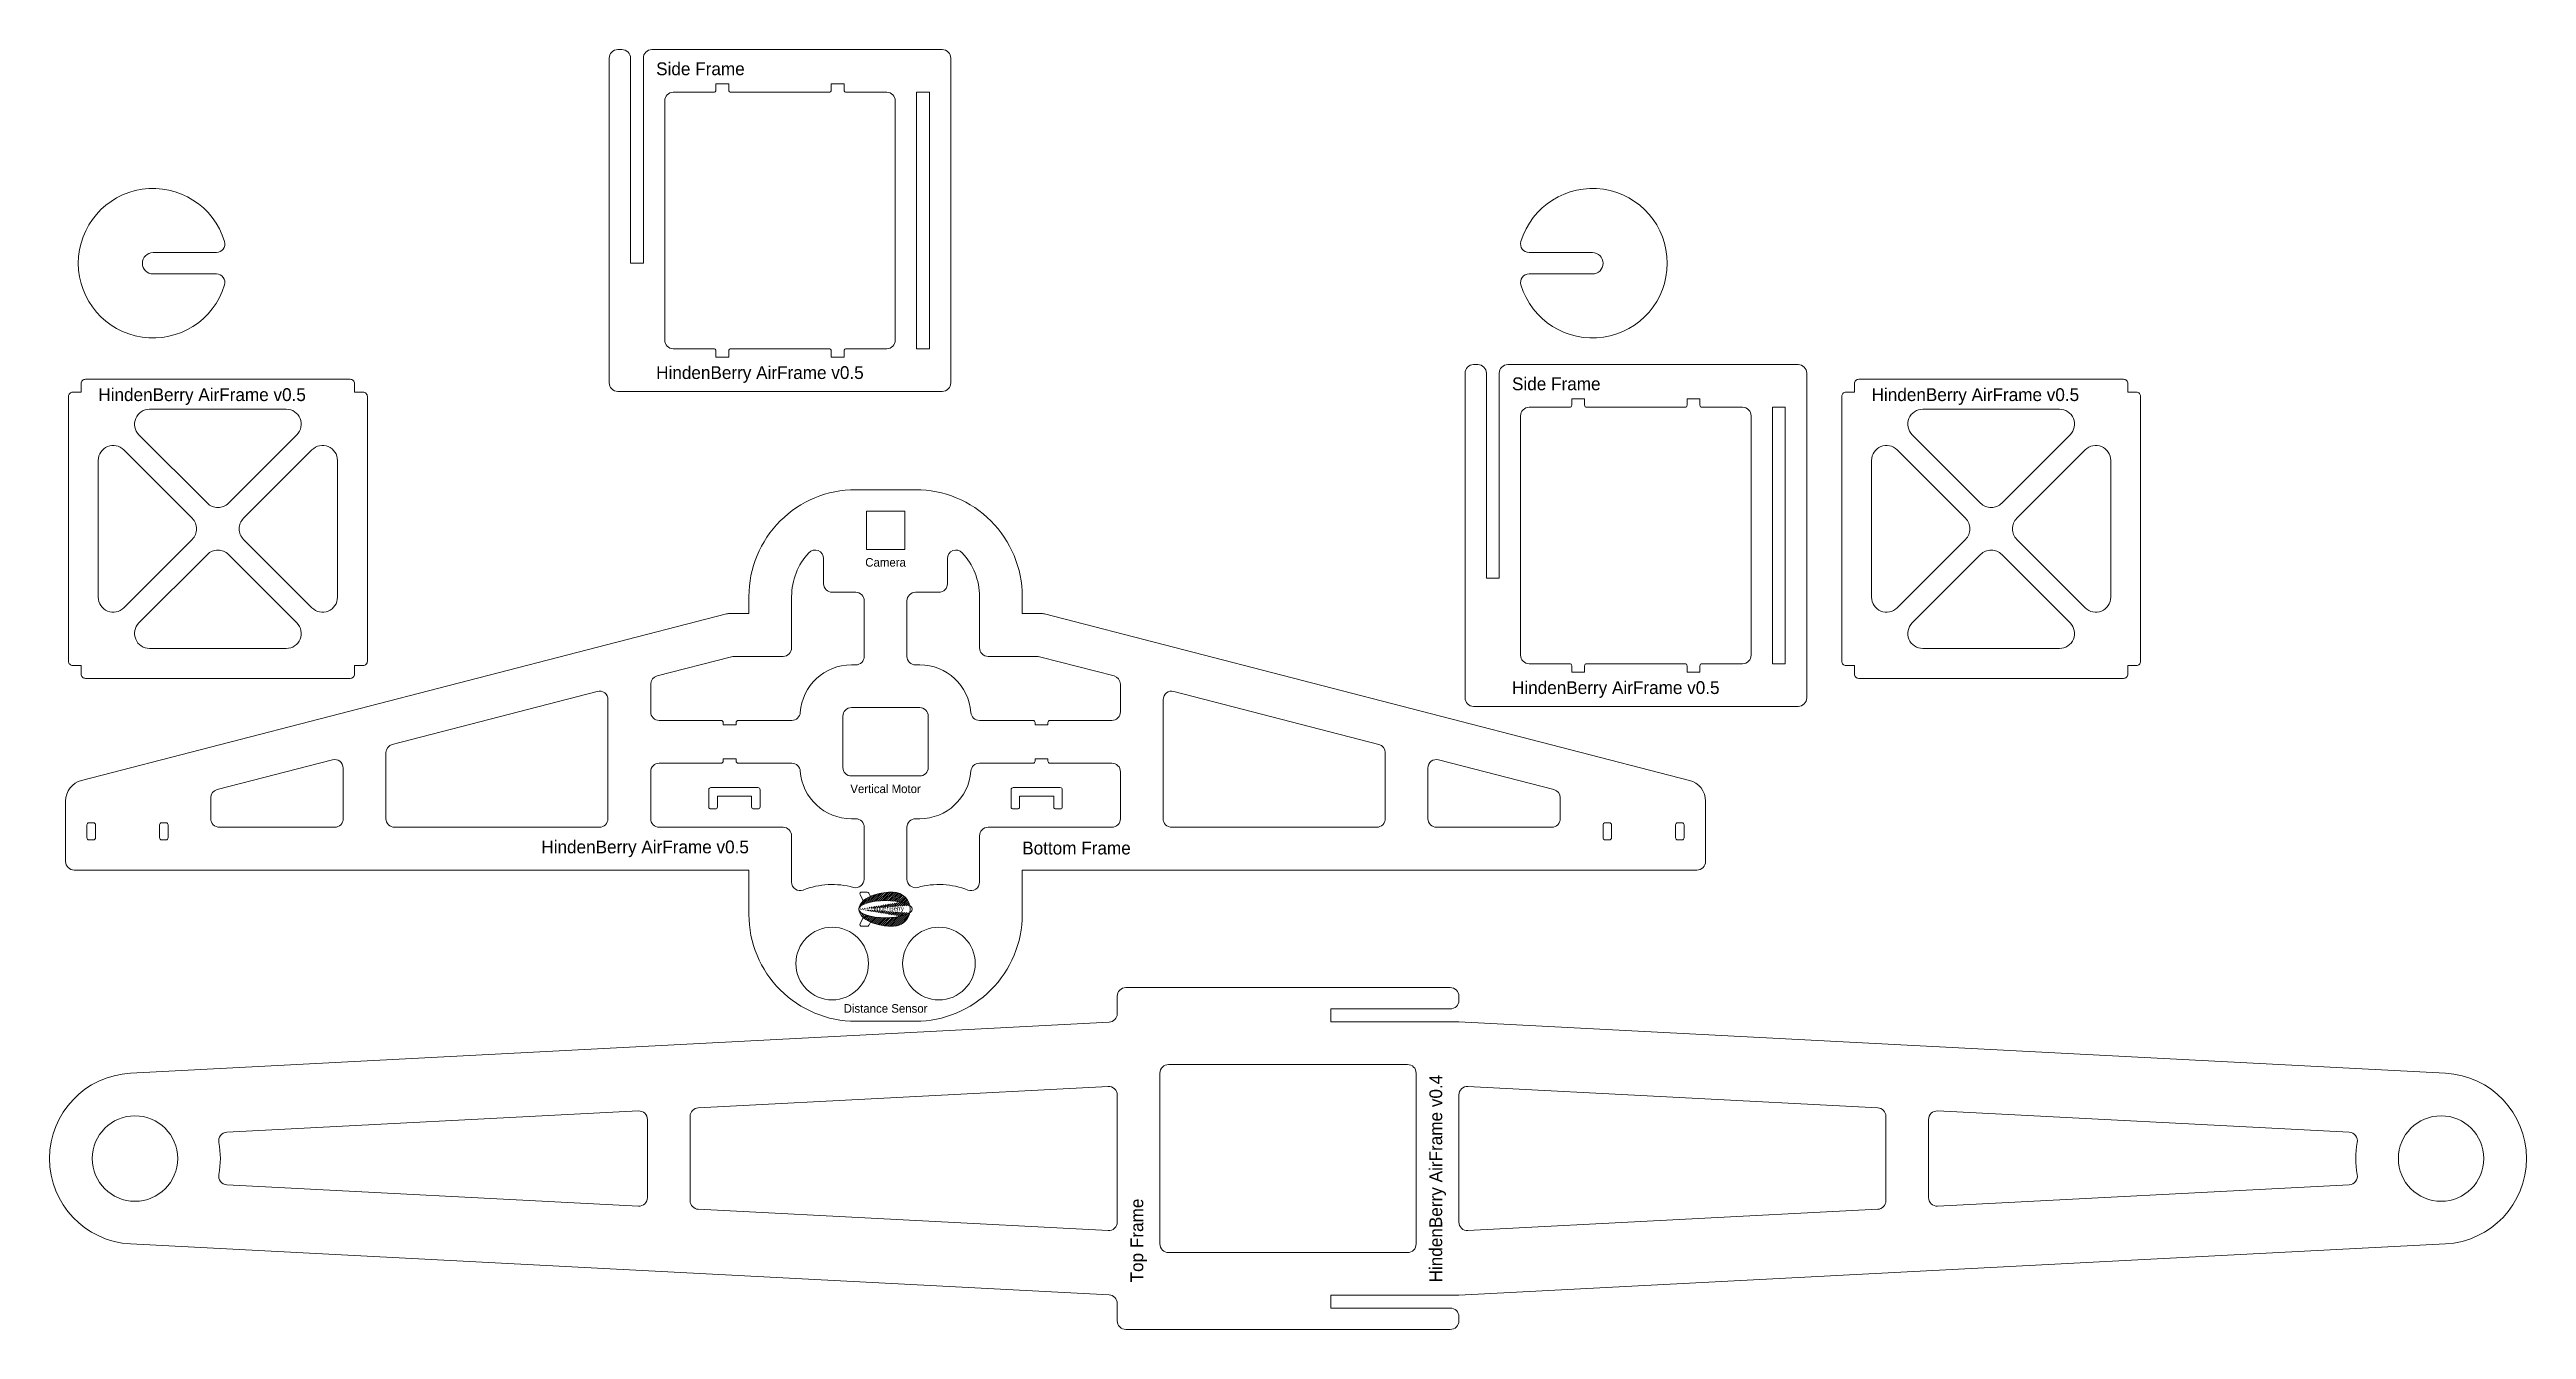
# Model space of a CAD drawing. Header units: millimetres. Extents: x -153 to 427, y -220 to 80.
import ezdxf

# ---------------------------------------------------------------- set-up
doc = ezdxf.new("R2010")
doc.units = ezdxf.units.MM
doc.header["$LTSCALE"] = 0.5
doc.layers.get('0').update_dxf_attribs({"color": 1, "lineweight": 0})
doc.layers.add('Mask', color=5, linetype='Continuous', lineweight=0)
doc.styles.get("Standard").update_dxf_attribs({"font": 'arial.ttf'})

# ---------------------------------------------------------------- blocks, each defined once
blk = doc.blocks.new('Bovenvlak')
at = {"ltscale": 0.5}
for points in [[(20.03, -231.04, 0.949298), (59.97, -231.04), (72, 0), (72, 30), (75, 30), (75, 2, 0.414214), (77, 0), (78, 0, 0.414214), (80, 2), (80, 78, 0.414214), (78, 80), (73.9, 80, -0.399061), (71.9, 81.9), (59.97, 311.04, 0.949298), (20.03, 311.04), (8.1, 81.9, -0.399061), (6.1, 80), (2, 80, 0.414214), (0, 78), (0, 2, 0.414214), (2, 0), (3, 0, 0.414214), (5, 2), (5, 30), (5, 30), (8, 30), (8, 0)], [(51.14, 192.1), (46.13, 288.49, 0.45487), (43.75, 290.36, -0.094681), (36.25, 290.36, 0.45487), (33.87, 288.49), (28.86, 192.1, 0.42953), (30.85, 190), (49.15, 190, 0.42953)], [(30.12, 180, 0.399061), (28.13, 178.1), (23.13, 82.1, 0.42953), (25.13, 80), (54.87, 80, 0.42953), (56.87, 82.1), (51.87, 178.1, 0.399061), (49.88, 180)], [(20, 10), (60, 10, 0.414214), (62, 12), (62, 68, 0.414214), (60, 70), (20, 70, 0.414214), (18, 68), (18, 12, 0.414214)], [(28.13, -98.1), (23.13, -2.1, -0.42953), (25.13, 0), (54.87, 0, -0.42953), (56.87, -2.1), (51.87, -98.1, -0.399061), (49.88, -100), (30.12, -100, -0.399061)], [(51.14, -112.1), (46.13, -208.49, -0.45487), (43.75, -210.36, 0.094681), (36.25, -210.36, -0.45487), (33.87, -208.49), (28.86, -112.1, -0.42953), (30.85, -110), (49.15, -110, -0.42953)]]:
    blk.add_lwpolyline(points, format="xyb", close=True, dxfattribs=at)
for points in [[(75, 80), (75, 80)], [(75, 0), (75, 0)]]:
    blk.add_lwpolyline(points)
for points in [[(20, 70, 0.414214), (18, 68)], [(62, 68, 0.414214), (60, 70)]]:
    blk.add_lwpolyline(points, format="xyb", dxfattribs=at)
blk.add_lwpolyline([(20, 70), (60, 70)], dxfattribs=at)
for centre, radius in [((40, 310), 10), ((40, 260), 0), ((40, -230), 10)]:
    blk.add_circle(centre, radius, dxfattribs=at)
at = {"layer": 'Mask', "ltscale": 0.5, "char_height": 2.5, "width": 58, "attachment_point": 7}
for s, insert in [('{\\FApnorm.shx|c0;\\H1.2x;Top Frame}', (11, 73)), ('{\\FApnorm.shx|c0;\\H1.2x;HindenBerry AirFrame v0.4}', (11, 3))]:
    blk.add_mtext(s, dxfattribs=dict(at, insert=insert))
blk = doc.blocks.new('Zijvlak')
at = {"ltscale": 0.5}
for points in [[(5, 30), (8, 30), (8, 78, -0.414214), (10, 80), (78, 80, -0.414214), (80, 78), (80, 2, -0.414214), (78, 0), (2, 0, -0.414214), (0, 2), (0, 78, -0.414214), (2, 80), (3, 80, -0.414214), (5, 78), (5, 30)], [(24.5, 10), (15, 10, -0.414214), (13, 12), (13, 68, -0.414214), (15, 70), (17.25, 70), (19.5, 70), (24.5, 70, 0.414214), (25, 70.5), (25, 72), (28, 72), (28, 70.5, 0.414214), (28.5, 70), (51.5, 70, 0.414214), (52, 70.5), (52, 72), (55, 72), (55, 70.5, 0.414214), (55.5, 70), (62.5, 70), (65, 70, -0.414214), (67, 68), (67, 12, -0.414214), (65, 10), (62.5, 10), (55.5, 10, 0.414214), (55, 9.5), (55, 8), (52, 8), (52, 9.5, 0.414214), (51.5, 10), (28.5, 10, 0.414214), (28, 9.5), (28, 8), (25, 8), (25, 9.5, 0.414214), (24.5, 10), (19.5, 10), (17.25, 10)]]:
    blk.add_lwpolyline(points, format="xyb", dxfattribs=at)
blk.add_lwpolyline([(75, 70), (75, 10), (72, 10), (72, 70)], close=True, dxfattribs=at)
at = {"layer": 'Mask', "ltscale": 0.5, "char_height": 2.5, "width": 64}
for s, insert, attachment_point in [('{\\FApnorm.shx|c0;\\H1.2x;Side Frame}', (11, 77), 1), ('{\\FApnorm.shx|c0;\\H1.2x;HindenBerry AirFrame v0.5}', (11, 2), 7)]:
    blk.add_mtext(s, dxfattribs=dict(at, insert=insert, attachment_point=attachment_point))
blk = doc.blocks.new('Vleugel')
at = {"layer": 'Mask', "ltscale": 0.5}
h = blk.add_hatch(dxfattribs=at)
h.set_pattern_fill('ANSI31', color=256, scale=0.1, style=0)
h.set_pattern_definition([(45, (121.113, 8.64653), (-0.2245064, 0.2245064), [])])
edge = h.paths.add_edge_path()
edge.add_arc((227.75, -9.17), 4, 12.25497, 90)
edge.add_ellipse((227.75, -9.17), major_axis=(8, 0), ratio=0.5, start_angle=90, end_angle=179.94271)
edge.add_ellipse((226, -9.17), major_axis=(6.25, 0), ratio=0.32, start_angle=25.12061, end_angle=179.88542, ccw=False)
edge = h.paths.add_edge_path()
edge.add_arc((227.75, -9.17), 4, 270, 347.74503)
edge.add_ellipse((226, -9.17), major_axis=(6.25, 0), ratio=0.32, start_angle=180.11458, end_angle=334.87939, ccw=False)
edge.add_ellipse((227.75, -9.17), major_axis=(8, 0), ratio=0.5, start_angle=180.05729, end_angle=270)
at = {"ltscale": 0.5}
for points in [[(194, 60), (194, 64, -0.414214), (219, 89), (233, 89, -0.414214), (258, 64), (258, 60), (262.75, 60, -0.063223), (263.25, 59.94), (414.25, 20.97, -0.342034), (418, 16.13), (418, 2, -0.414214), (416, 0), (258, 0), (258, -10.39, -0.414214), (233, -35.39), (219, -35.39, -0.414214), (194, -10.39), (194, 0), (36, 0, -0.414214), (34, 2), (34, 16.13, -0.342034), (37.75, 20.97), (188.75, 59.94, -0.063223), (189.25, 60)], [(216, 24), (216, 36, -0.414214), (218, 38), (234, 38, -0.414214), (236, 36), (236, 24, -0.414214), (234, 22), (218, 22, -0.414214)], [(70, 10, -0.414214), (68, 12), (68, 16.9, -0.342034), (69.5, 18.83), (96.5, 25.8, -0.490275), (99, 23.86), (99, 12, -0.414214), (97, 10)], [(191, 26), (191, 25.5, 0.414214), (191.5, 25), (204.04, 25, -0.393426), (206.03, 23.14, 0.393426), (218, 12), (219, 12, -0.414214), (221, 10), (221, -2.15, -0.496201), (218.46, -4.07, 0.162963), (206.73, -4.68, -0.528692), (204, -2.82), (204, 8, 0.414214), (202, 10), (173, 10, -0.414214), (171, 12), (171, 23, -0.414214), (173, 25), (187.5, 25, 0.414214), (188, 25.5), (188, 26)], [(261, 26), (261, 25.5, -0.414214), (260.5, 25), (247.96, 25, 0.393426), (245.97, 23.14, -0.393426), (234, 12), (233, 12, 0.414214), (231, 10), (231, -2.15, 0.496201), (233.54, -4.07, -0.162963), (245.27, -4.68, 0.528692), (248, -2.82), (248, 8, -0.414214), (250, 10), (279, 10, 0.414214), (281, 12), (281, 23, 0.414214), (279, 25), (264.5, 25, -0.414214), (264, 25.5), (264, 26)], [(382, 10, 0.414214), (384, 12), (384, 16.9, 0.342034), (382.5, 18.83), (355.5, 25.8, 0.490275), (353, 23.86), (353, 12, 0.414214), (355, 10)], [(184.61, 18.78), (184.61, 14.78, 0.414214), (185.11, 14.28), (186.11, 14.28, 0.414214), (186.61, 14.78), (186.61, 17.28), (194.61, 17.28), (194.61, 14.78, 0.414214), (195.11, 14.28), (196.11, 14.28, 0.414214), (196.61, 14.78), (196.61, 18.78, 0.414214), (196.11, 19.28), (185.11, 19.28, 0.414214)], [(267.39, 18.78), (267.39, 14.78, -0.414214), (266.89, 14.28), (265.89, 14.28, -0.414214), (265.39, 14.78), (265.39, 17.28), (257.39, 17.28), (257.39, 14.78, -0.414214), (256.89, 14.28), (255.89, 14.28, -0.414214), (255.39, 14.78), (255.39, 18.78, -0.414214), (255.89, 19.28), (266.89, 19.28, -0.414214)], [(39, 7.55), (39, 10.55, -0.414214), (39.5, 11.05), (40.5, 11.05, -0.414214), (41, 10.55), (41, 7.55, -0.414214), (40.5, 7.05), (39.5, 7.05, -0.414214)], [(56, 7.55), (56, 10.55, -0.414214), (56.5, 11.05), (57.5, 11.05, -0.414214), (58, 10.55), (58, 7.55, -0.414214), (57.5, 7.05), (56.5, 7.05, -0.414214)], [(396, 7.55), (396, 10.55, 0.414214), (395.5, 11.05), (394.5, 11.05, 0.414214), (394, 10.55), (394, 7.55, 0.414214), (394.5, 7.05), (395.5, 7.05, 0.414214)], [(413, 7.55), (413, 10.55, 0.414214), (412.5, 11.05), (411.5, 11.05, 0.414214), (411, 10.55), (411, 7.55, 0.414214), (411.5, 7.05), (412.5, 7.05, 0.414214)]]:
    blk.add_lwpolyline(points, format="xyb", close=True, dxfattribs=at)
blk.add_lwpolyline([(230.5, 84), (230.5, 75), (221.5, 75), (221.5, 84)], close=True, dxfattribs=at)
for points in [[(188, 34), (188, 34.5, 0.414214), (187.5, 35), (173, 35, -0.414214), (171, 37), (171, 43.48, -0.342034), (172.5, 45.41), (189.65, 49.84, -0.063223), (190.9, 50), (202, 50, 0.414214), (204, 52), (204, 64, -0.190078), (208.04, 74.24, -0.680562), (211.5, 72.87), (211.5, 67, 0.414214), (213.5, 65), (219, 65, -0.414214), (221, 63), (221, 50, -0.414214), (219, 48), (218, 48, 0.393426), (206.03, 36.86, -0.393426), (204.04, 35), (191.5, 35, 0.414214), (191, 34.5), (191, 34), (191, 34), (188, 34)], [(264, 34), (264, 34.5, -0.414214), (264.5, 35), (279, 35, 0.414214), (281, 37), (281, 43.48, 0.342034), (279.5, 45.41), (262.35, 49.84, 0.063223), (261.1, 50), (250, 50, -0.414214), (248, 52), (248, 64, 0.190078), (243.96, 74.24, 0.680562), (240.5, 72.87), (240.5, 67, -0.414214), (238.5, 65), (233, 65, 0.414214), (231, 63), (231, 50, 0.414214), (233, 48), (234, 48, -0.393426), (245.97, 36.86, 0.393426), (247.96, 35), (260.5, 35, -0.414214), (261, 34.5), (261, 34), (261, 34), (264, 34)], [(159, 10), (111, 10, -0.414214), (109, 12), (109, 27.48, -0.342034), (110.5, 29.41), (158.5, 41.8, -0.490275), (161, 39.86), (161, 12, -0.414214), (159, 10)], [(293, 10), (341, 10, 0.414214), (343, 12), (343, 27.48, 0.342034), (341.5, 29.41), (293.5, 41.8, 0.490275), (291, 39.86), (291, 12, 0.414214), (293, 10)]]:
    blk.add_lwpolyline(points, format="xyb", dxfattribs=at)
for centre in [(213.5, -21.89), (238.5, -21.89)]:
    blk.add_circle(centre, 8.5, dxfattribs=at)
at = {"layer": 'Mask', "ltscale": 0.5}
for p, q in [((220.75, -7.24), (220.03, -5.75)), ((220.39, -5.17), (221.72, -5.17)), ((222.08, -5.4), (222.46, -6.17)), ((220.75, -11.11), (220.03, -12.6)), ((220.39, -13.17), (221.72, -13.17)), ((222.08, -12.95), (222.46, -12.17))]:
    blk.add_line(p, q, dxfattribs=at)
for centre, radius, start, end in [((220.39, -5.57), 0.4, 90, 205.85536), ((221.72, -5.57), 0.4, 25.92081, 90), ((227.75, -9.17), 4, 270, 90), ((220.39, -12.77), 0.4, 154.14464, 270), ((221.72, -12.77), 0.4, 270, 334.07919)]:
    blk.add_arc(centre, radius, start, end, dxfattribs=at)
blk.add_ellipse((227.75, -9.17), major_axis=(8, 0), ratio=0.5, start_param=1.570796, end_param=4.712389, dxfattribs=at)
blk.add_ellipse((226, -9.17), major_axis=(6.25, 0), ratio=0.32, dxfattribs=at)
for s, insert, char_height, width, attachment_point in [('{\\FApnorm.shx|c0;\\H0.8x;Camera}', (226, 73), 2.5, 9, 2), ('{\\FApnorm.shx|c0;\\H0.8x;Vertical Motor}', (226, 20), 2.5, 35.3616, 2), ('{\\FApnorm.shx|c0;\\H1.2x;HindenBerry AirFrame v0.5}', (194, 3), 2.5, 83, 9), ('{\\FApnorm.shx|c0;\\H1.2x;Bottom Frame}', (258, 3.6), 2.5, 124, 7), ('{\\FApnorm.shx|c0;\\H0.4x;HindenBerry}', (226.45, -9.16), 2.5, 10.531, 5), ('{\\FApnorm.shx|c0;Distance Sensor}', (226, -31.39), 2, 25, 2)]:
    blk.add_mtext(s, dxfattribs=dict(at, insert=insert, char_height=char_height, width=width, attachment_point=attachment_point))
blk = doc.blocks.new('Ballon klem')
at = {"ltscale": 0.5}
blk.add_lwpolyline([(-1.78, -49.6, -1), (-1.78, -44.6), (13.05, -44.6, 0.50337), (14.96, -42.02, 6.740533), (14.96, -52.18, 0.50337), (13.05, -49.6)], format="xyb", close=True, dxfattribs=at)
blk = doc.blocks.new('Intermediate Level')
at = {"ltscale": 0.5}
blk.add_lwpolyline([(-56.74, 4.43), (-56.74, 6.43, -0.414214), (-55.74, 7.43), (6.26, 7.43, -0.414214), (7.26, 6.43), (7.26, 4.43), (9.26, 4.43, -0.414214), (10.26, 3.43), (10.26, -58.57, -0.414214), (9.26, -59.57), (7.26, -59.57), (7.26, -61.57, -0.414214), (6.26, -62.57), (-55.74, -62.57, -0.414214), (-56.74, -61.57), (-56.74, -59.57), (-58.74, -59.57, -0.414214), (-59.74, -58.57), (-59.74, 3.43, -0.414214), (-58.74, 4.43), (-56.74, 4.43)], format="xyb", dxfattribs=at)
for points in [[(-40.75, 0.43), (-8.72, 0.43, -0.668179), (-6.25, -5.54), (-22.26, -21.56, -0.414214), (-27.21, -21.56), (-43.23, -5.54, -0.668179)], [(-46.76, -46.06), (-30.75, -30.04, 0.414214), (-30.75, -25.09), (-46.76, -9.08, 0.668179), (-52.74, -11.55), (-52.74, -43.58, 0.668179)], [(-18.73, -30.04), (-2.71, -46.06, 0.668179), (3.26, -43.58), (3.26, -11.55, 0.668179), (-2.71, -9.08), (-18.73, -25.09, 0.414214)], [(-6.25, -49.59), (-22.26, -33.58, 0.414214), (-27.21, -33.58), (-43.23, -49.59, 0.668179), (-40.75, -55.57), (-8.72, -55.57, 0.668179)]]:
    blk.add_lwpolyline(points, format="xyb", close=True, dxfattribs=at)
at = {"layer": 'Mask', "ltscale": 0.5, "insert": (-52.74, 1.43), "char_height": 3, "width": 54.7565, "attachment_point": 7}
blk.add_mtext('{\\FApnorm.shx|c0;HindenBerry AirFrame v0.5}', dxfattribs=at)

msp = doc.modelspace()

# ---------------------------------------------------------------- linework, layer by layer
msp.add_circle((40, 40), 0)

# ---------------------------------------------------------------- block references
at = {"ltscale": 0.5}
for name, p in [('Zijvlak', (-21.72, 0)), ('Zijvlak', (178.69, -73.72)), ('Intermediate Level', (-88.6, -4.59)), ('Intermediate Level', (326.63, -4.59)), ('Vleugel', (-183, -112))]:
    msp.add_blockref(name, p, dxfattribs=at)
for name, p, rotation in [('Ballon klem', (-126.75, 77.1), 359.9999999999999), ('Bovenvlak', (177.24, -219.52), 90)]:
    msp.add_blockref(name, p, dxfattribs=dict(at, rotation=rotation))
at = {"ltscale": 0.5, "xscale": -1}
msp.add_blockref('Ballon klem', (206.75, 77.1), dxfattribs=at)

doc.saveas('drawing.dxf')
